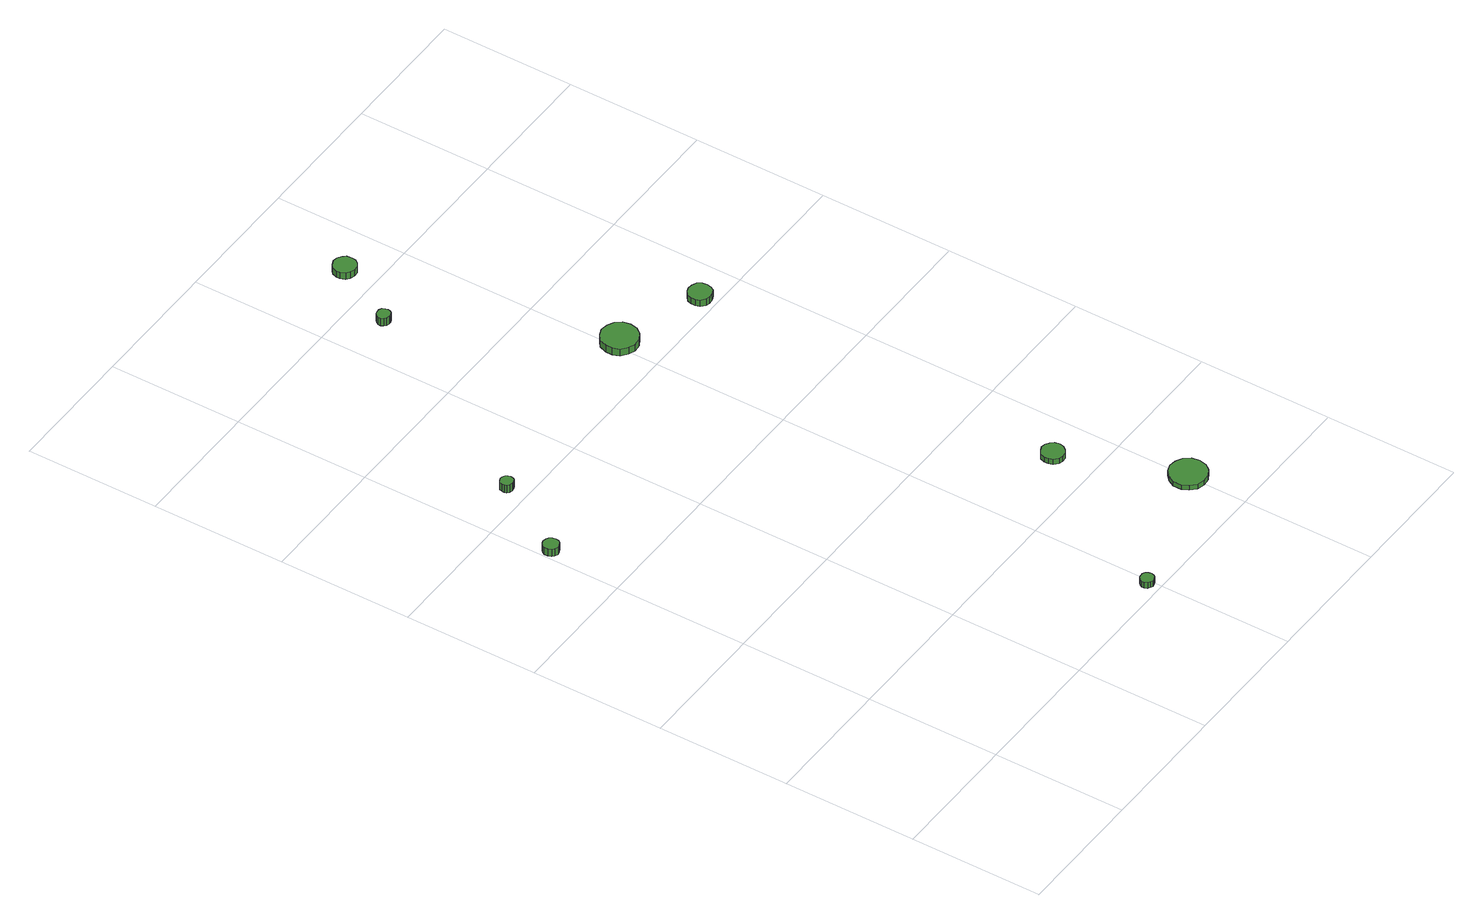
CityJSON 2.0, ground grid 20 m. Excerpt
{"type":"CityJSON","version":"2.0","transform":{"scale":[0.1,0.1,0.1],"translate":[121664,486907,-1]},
"CityObjects":{
"tree1":{"type":"SolitaryVegetationObject","attributes":{"function":"something"},"geometry":[{"type":"MultiSurface","lod":"1","boundaries":[[[0,1,2,3,4,5,6,7,8,9,10,11,12,13,14]],[[15,16,17,18,19,20,21,22,23,24,25,26,27,28,29]],[[0,29,28,1]],[[1,28,27,2]],[[2,27,26,3]],[[3,26,25,4]],[[4,25,24,5]],[[5,24,23,6]],[[6,23,22,7]],[[7,22,21,8]],[[8,21,20,9]],[[9,20,19,10]],[[10,19,18,11]],[[11,18,17,12]],[[12,17,16,13]],[[13,16,15,14]],[[14,15,29,0]]]}]},
"tree2":{"type":"SolitaryVegetationObject","attributes":{"function":"something"},"geometry":[{"type":"MultiSurface","lod":"1","boundaries":[[[30,31,32,33,34,35,36,37,38,39,40,41,42,43,44]],[[45,46,47,48,49,50,51,52,53,54,55,56,57,58,59]],[[30,59,58,31]],[[31,58,57,32]],[[32,57,56,33]],[[33,56,55,34]],[[34,55,54,35]],[[35,54,53,36]],[[36,53,52,37]],[[37,52,51,38]],[[38,51,50,39]],[[39,50,49,40]],[[40,49,48,41]],[[41,48,47,42]],[[42,47,46,43]],[[43,46,45,44]],[[44,45,59,30]]]}]},
"tree3":{"type":"SolitaryVegetationObject","attributes":{"function":"something"},"geometry":[{"type":"MultiSurface","lod":"1","boundaries":[[[60,61,62,63,64,65,66,67,68,69,70,71,72,73,74]],[[75,76,77,78,79,80,81,82,83,84,85,86,87,88,89]],[[60,89,88,61]],[[61,88,87,62]],[[62,87,86,63]],[[63,86,85,64]],[[64,85,84,65]],[[65,84,83,66]],[[66,83,82,67]],[[67,82,81,68]],[[68,81,80,69]],[[69,80,79,70]],[[70,79,78,71]],[[71,78,77,72]],[[72,77,76,73]],[[73,76,75,74]],[[74,75,89,60]]]}]},
"tree4":{"type":"SolitaryVegetationObject","attributes":{"function":"something"},"geometry":[{"type":"MultiSurface","lod":"1","boundaries":[[[90,91,92,93,94,95,96,97,98,99,100,101,102,103,104]],[[105,106,107,108,109,110,111,112,113,114,115,116,117,118,119]],[[90,119,118,91]],[[91,118,117,92]],[[92,117,116,93]],[[93,116,115,94]],[[94,115,114,95]],[[95,114,113,96]],[[96,113,112,97]],[[97,112,111,98]],[[98,111,110,99]],[[99,110,109,100]],[[100,109,108,101]],[[101,108,107,102]],[[102,107,106,103]],[[103,106,105,104]],[[104,105,119,90]]]}]},
"tree5":{"type":"SolitaryVegetationObject","attributes":{"function":"something"},"geometry":[{"type":"MultiSurface","lod":"1","boundaries":[[[120,121,122,123,124,125,126,127,128,129,130,131,132,133,134]],[[135,136,137,138,139,140,141,142,143,144,145,146,147,148,149]],[[120,149,148,121]],[[121,148,147,122]],[[122,147,146,123]],[[123,146,145,124]],[[124,145,144,125]],[[125,144,143,126]],[[126,143,142,127]],[[127,142,141,128]],[[128,141,140,129]],[[129,140,139,130]],[[130,139,138,131]],[[131,138,137,132]],[[132,137,136,133]],[[133,136,135,134]],[[134,135,149,120]]]}]},
"tree6":{"type":"SolitaryVegetationObject","attributes":{"function":"something"},"geometry":[{"type":"MultiSurface","lod":"1","boundaries":[[[150,151,152,153,154,155,156,157,158,159,160,161,162,163,164]],[[165,166,167,168,169,170,171,172,173,174,175,176,177,178,179]],[[150,179,178,151]],[[151,178,177,152]],[[152,177,176,153]],[[153,176,175,154]],[[154,175,174,155]],[[155,174,173,156]],[[156,173,172,157]],[[157,172,171,158]],[[158,171,170,159]],[[159,170,169,160]],[[160,169,168,161]],[[161,168,167,162]],[[162,167,166,163]],[[163,166,165,164]],[[164,165,179,150]]]}]},
"tree7":{"type":"SolitaryVegetationObject","attributes":{"function":"something"},"geometry":[{"type":"MultiSurface","lod":"1","boundaries":[[[180,181,182,183,184,185,186,187,188,189,190,191,192,193,194]],[[195,196,197,198,199,200,201,202,203,204,205,206,207,208,209]],[[180,209,208,181]],[[181,208,207,182]],[[182,207,206,183]],[[183,206,205,184]],[[184,205,204,185]],[[185,204,203,186]],[[186,203,202,187]],[[187,202,201,188]],[[188,201,200,189]],[[189,200,199,190]],[[190,199,198,191]],[[191,198,197,192]],[[192,197,196,193]],[[193,196,195,194]],[[194,195,209,180]]]}]},
"tree8":{"type":"SolitaryVegetationObject","attributes":{"function":"something"},"geometry":[{"type":"MultiSurface","lod":"1","boundaries":[[[210,211,212,213,214,215,216,217,218,219,220,221,222,223,224]],[[225,226,227,228,229,230,231,232,233,234,235,236,237,238,239]],[[210,239,238,211]],[[211,238,237,212]],[[212,237,236,213]],[[213,236,235,214]],[[214,235,234,215]],[[215,234,233,216]],[[216,233,232,217]],[[217,232,231,218]],[[218,231,230,219]],[[219,230,229,220]],[[220,229,228,221]],[[221,228,227,222]],[[222,227,226,223]],[[223,226,225,224]],[[224,225,239,210]]]}]},
"tree9":{"type":"SolitaryVegetationObject","attributes":{"function":"something"},"geometry":[{"type":"MultiSurface","lod":"1","boundaries":[[[240,241,242,243,244,245,246,247,248,249,250,251,252,253,254]],[[255,256,257,258,259,260,261,262,263,264,265,266,267,268,269]],[[240,269,268,241]],[[241,268,267,242]],[[242,267,266,243]],[[243,266,265,244]],[[244,265,264,245]],[[245,264,263,246]],[[246,263,262,247]],[[247,262,261,248]],[[248,261,260,249]],[[249,260,259,250]],[[250,259,258,251]],[[251,258,257,252]],[[252,257,256,253]],[[253,256,255,254]],[[254,255,269,240]]]}]}
},
"vertices":[
[26,714,18],[25,719,18],[22,723,18],[18,725,18],[13,726,18],[8,724,18],[5,721,18],[3,717,18],[3,712,18],[5,707,18],[8,704,18],[13,702,18],[18,703,18],[22,705,18],[25,709,18],[25,709,6],[22,705,6],[18,703,6],[13,702,6],[8,704,6],[5,707,6],[3,712,6],[3,717,6],[5,721,6],[8,724,6],[13,726,6],[18,725,6],[22,723,6],[25,719,6],[26,714,6],
[91,828,24],[90,832,24],[88,835,24],[84,837,24],[80,838,24],[76,836,24],[73,834,24],[72,830,24],[72,826,24],[73,823,24],[76,820,24],[80,819,24],[84,819,24],[88,821,24],[90,824,24],[90,824,11],[88,821,11],[84,819,11],[80,819,11],[76,820,11],[73,823,11],[72,826,11],[72,830,11],[73,834,11],[76,836,11],[80,838,11],[84,837,11],[88,835,11],[90,832,11],[91,828,11],
[403,18,17],[402,22,17],[400,26,17],[396,28,17],[392,28,17],[388,27,17],[385,24,17],[383,20,17],[383,16,17],[385,12,17],[388,10,17],[392,8,17],[396,9,17],[400,11,17],[402,14,17],[402,14,7],[400,11,7],[396,9,7],[392,8,7],[388,10,7],[385,12,7],[383,16,7],[383,20,7],[385,24,7],[388,27,7],[392,28,7],[396,28,7],[400,26,7],[402,22,7],[403,18,7],
[552,261,16],[550,268,16],[546,273,16],[540,277,16],[533,278,16],[527,275,16],[521,271,16],[519,264,16],[519,258,16],[521,251,16],[527,246,16],[533,244,16],[540,245,16],[546,249,16],[550,254,16],[550,254,7],[546,249,7],[540,245,7],[533,244,7],[527,246,7],[521,251,7],[519,258,7],[519,264,7],[521,271,7],[527,275,7],[533,278,7],[540,277,7],[546,273,7],[550,268,7],[552,261,7],
[280,1147,22],[279,1151,22],[277,1155,22],[273,1157,22],[269,1157,22],[265,1156,22],[262,1153,22],[260,1149,22],[260,1145,22],[262,1142,22],[265,1139,22],[269,1138,22],[273,1138,22],[277,1140,22],[279,1143,22],[279,1143,9],[277,1140,9],[273,1138,9],[269,1138,9],[265,1139,9],[262,1142,9],[260,1145,9],[260,1149,9],[262,1153,9],[265,1156,9],[269,1157,9],[273,1157,9],[277,1155,9],[279,1151,9],[280,1147,9],
[627,89,15],[625,100,15],[618,110,15],[608,115,15],[597,117,15],[586,113,15],[578,105,15],[573,95,15],[573,83,15],[578,73,15],[586,65,15],[597,62,15],[608,63,15],[618,69,15],[625,78,15],[625,78,7],[618,69,7],[608,63,7],[597,62,7],[586,65,7],[578,73,7],[573,83,7],[573,95,7],[578,105,7],[586,113,7],[597,117,7],[608,115,7],[618,110,7],[625,100,7],[627,89,7],
[436,865,18],[434,876,18],[427,885,18],[417,890,18],[406,892,18],[396,888,18],[387,881,18],[383,870,18],[383,859,18],[387,849,18],[396,842,18],[406,838,18],[417,839,18],[427,845,18],[434,854,18],[434,854,6],[427,845,6],[417,839,6],[406,838,6],[396,842,6],[387,849,6],[383,859,6],[383,870,6],[387,881,6],[396,888,6],[406,892,6],[417,890,6],[427,885,6],[434,876,6],[436,865,6],
[343,1246,18],[342,1253,18],[338,1258,18],[332,1262,18],[325,1263,18],[318,1260,18],[313,1256,18],[310,1249,18],[310,1243,18],[313,1236,18],[318,1232,18],[325,1229,18],[332,1230,18],[338,1234,18],[342,1239,18],[342,1239,7],[338,1234,7],[332,1230,7],[325,1229,7],[318,1232,7],[313,1236,7],[310,1243,7],[310,1249,7],[313,1256,7],[318,1260,7],[325,1263,7],[332,1262,7],[338,1258,7],[342,1253,7],[343,1246,7],
[559,825,16],[558,832,16],[554,838,16],[547,841,16],[540,842,16],[534,840,16],[528,835,16],[526,829,16],[526,822,16],[528,815,16],[534,810,16],[540,808,16],[547,809,16],[554,812,16],[558,818,16],[558,818,5],[554,812,5],[547,809,5],[540,808,5],[534,810,5],[528,815,5],[526,822,5],[526,829,5],[528,835,5],[534,840,5],[540,842,5],[547,841,5],[554,838,5],[558,832,5],[559,825,5]
]}
